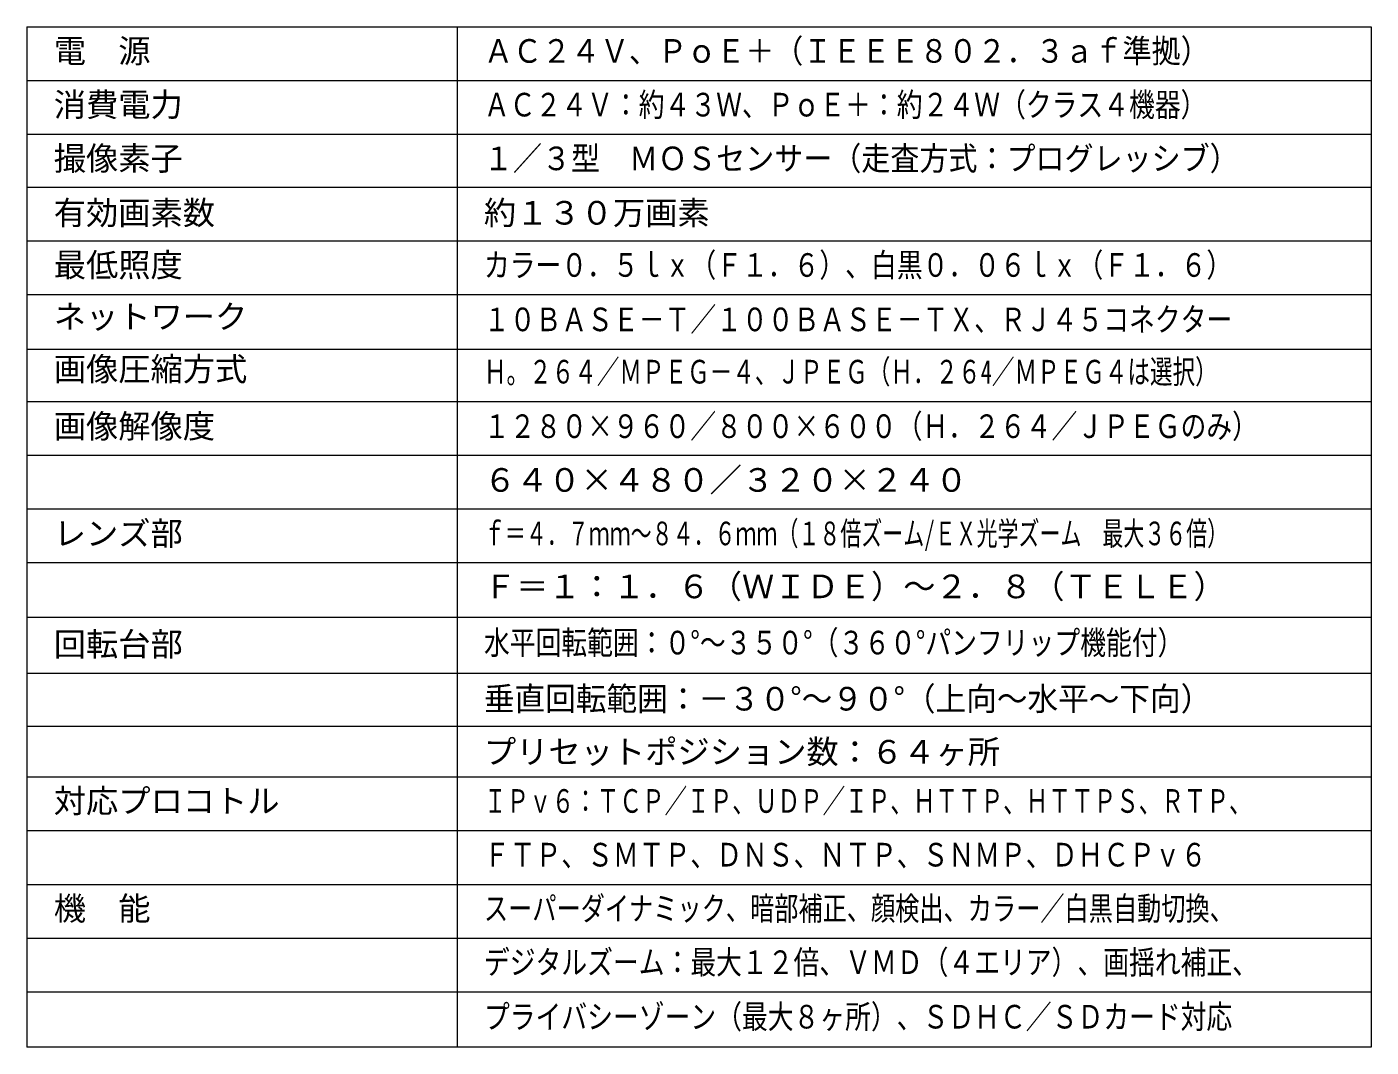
# Model space of a CAD drawing. Units: millimetres, scale not verified. Extents: x -62 to 63, y -116 to 117.
# Drawn here: x -62.5 to 62.5, y -116.5 to -21.6 of the extents above; entities that cross this region are included whole.
import ezdxf
from ezdxf.enums import TextEntityAlignment as Align

# ---------------------------------------------------------------- set-up
doc = ezdxf.new("R2010")
doc.units = ezdxf.units.MM
doc.header["$LTSCALE"] = 0.125
doc.layers.add('0-1_WAKU', color=1, linetype='Continuous', lineweight=18)
doc.layers.add('0-2_MOJI1', color=7, linetype='Continuous')
doc.styles.add('ＭＳ ゴシック', font='')
doc.styles.get('ＭＳ ゴシック').set_extended_font_data('MS Gothic')

msp = doc.modelspace()

# ---------------------------------------------------------------- linework, layer by layer
at = {"layer": '0-1_WAKU', "color": 4}
for p, q in [((-62.4888, -21.5557), (-62.4888, -116.4958)), ((-62.4888, -21.5557), (62.5112, -21.5557)), ((-22.4888, -21.5557), (-22.4888, -116.4958)), ((62.5112, -21.5557), (62.5112, -116.4958)), ((62.5112, -116.4958), (-62.4888, -116.4958))]:
    msp.add_line(p, q, dxfattribs=at)
at = {"layer": '0-1_WAKU'}
for p, q in [((-62.4888, -26.5557), (62.5112, -26.5557)), ((-62.4888, -31.5557), (62.5112, -31.5557)), ((-62.4888, -36.4843), (62.5112, -36.4843)), ((-62.4888, -41.4741), (62.5112, -41.4741)), ((-62.4888, -46.4741), (62.5112, -46.4741)), ((-62.4888, -51.5359), (62.5112, -51.5359)), ((-62.4888, -56.4026), (62.5112, -56.4026)), ((-62.4888, -61.4026), (62.5112, -61.4026)), ((-62.4888, -66.4026), (62.5112, -66.4026)), ((-62.4888, -71.4026), (62.5112, -71.4026)), ((-62.4888, -76.4815), (62.5112, -76.4815)), ((-62.4888, -81.7054), (62.5112, -81.7054)), ((-62.4888, -86.6391), (62.5112, -86.6391)), ((-62.4888, -91.3489), (62.5112, -91.3489)), ((-62.4888, -96.3489), (62.5112, -96.3489)), ((-62.4888, -101.3489), (62.5112, -101.3489)), ((-62.4888, -106.3489), (62.5112, -106.3489)), ((-62.4888, -111.3528), (62.5112, -111.3528))]:
    msp.add_line(p, q, dxfattribs=at)

# ---------------------------------------------------------------- texts
at = {"layer": '0-2_MOJI1', "style": 'ＭＳ ゴシック'}
for s, p in [('電\u3000源', (-59.9888, -25.5557)), ('消費電力', (-59.9888, -30.5557)), ('撮像素子', (-59.9888, -35.5557)), ('有効画素数', (-59.9888, -40.6175)), ('約１３０万画素', (-19.9888, -40.6175)), ('最低照度', (-59.9888, -45.4741)), ('ネットワーク', (-59.9888, -50.2792)), ('画像圧縮方式', (-59.9888, -55.1557)), ('画像解像度', (-59.9888, -60.4741)), ('６４０×４８０／３２０×２４０', (-19.9888, -65.4741)), ('レンズ部', (-59.9888, -70.4546)), ('Ｆ＝１：１．６（ＷＩＤＥ）～２．８（ＴＥＬＥ）', (-19.9888, -75.3832)), ('回転台部', (-59.9888, -80.7574)), ('プリセットポジション数：６４ヶ所', (-19.9888, -90.7699)), ('対応プロコトル', (-59.9888, -95.3489)), ('機\u3000能', (-59.9888, -105.3489))]:
    msp.add_text(s, height=2.199, dxfattribs=at).set_placement(p, align=Align.BOTTOM_LEFT)
for s, width, p in [('ＡＣ２４Ｖ、ＰｏＥ＋（ＩＥＥＥ８０２．３ａｆ準拠）', 0.9, (-19.9888, -25.5557)), ('ＡＣ２４Ｖ：約４３Ｗ、ＰｏＥ＋：約２４Ｗ（クラス４機器）', 0.8, (-19.9888, -30.5557)), ('１／３型\u3000ＭＯＳセンサー（走査方式：プログレッシブ）', 0.9, (-19.9888, -35.5557)), ('カラー０．５ｌｘ（Ｆ１．６）、白黒０．０６ｌｘ（Ｆ１．６）', 0.8, (-19.9888, -45.4741)), ('１０ＢＡＳＥ－Ｔ／１００ＢＡＳＥ－ＴＸ、ＲＪ４５コネクター', 0.8, (-19.9888, -50.5359)), ('Ｈ。２６４／ＭＰＥＧ－４、ＪＰＥＧ（Ｈ．２６4／ＭＰＥＧ４は選択）', 0.7, (-19.9888, -55.4026)), ('１２８０×９６０／８００×６００（Ｈ．２６４／ＪＰＥＧのみ）', 0.8, (-19.9888, -60.4741)), ('ｆ＝４．７ｍｍ～８４．６ｍｍ（１８倍ズーム/ＥＸ光学ズーム\u3000最大３６倍）', 0.65, (-19.9888, -70.4546)), ('水平回転範囲：０°～３５０°（３６０°パンフリップ機能付）', 0.8, (-19.9888, -80.6123)), ('垂直回転範囲：－３０°～９０°（上向～水平～下向）', 0.95, (-19.9888, -85.8362)), ('ＩＰｖ６：ＴＣＰ／ＩＰ、ＵＤＰ／ＩＰ、ＨＴＴＰ、ＨＴＴＰＳ、ＲＴＰ、', 0.7, (-19.9888, -95.3489)), ('ＦＴＰ、ＳＭＴＰ、ＤＮＳ、ＮＴＰ、ＳＮＭＰ、ＤＨＣＰｖ６', 0.8, (-19.9888, -100.3489)), ('スーパーダイナミック、暗部補正、顔検出、カラー／白黒自動切換、', 0.75, (-19.9888, -105.3489)), ('デジタルズーム：最大１２倍、ＶＭＤ（４エリア）、画揺れ補正、', 0.8, (-19.9888, -110.3539)), ('プライバシーゾーン（最大８ヶ所）、ＳＤＨＣ／ＳＤカード対応', 0.8, (-19.9888, -115.425))]:
    msp.add_text(s, height=2.199, dxfattribs=dict(at, width=width)).set_placement(p, align=Align.BOTTOM_LEFT)

doc.saveas('drawing.dxf')
